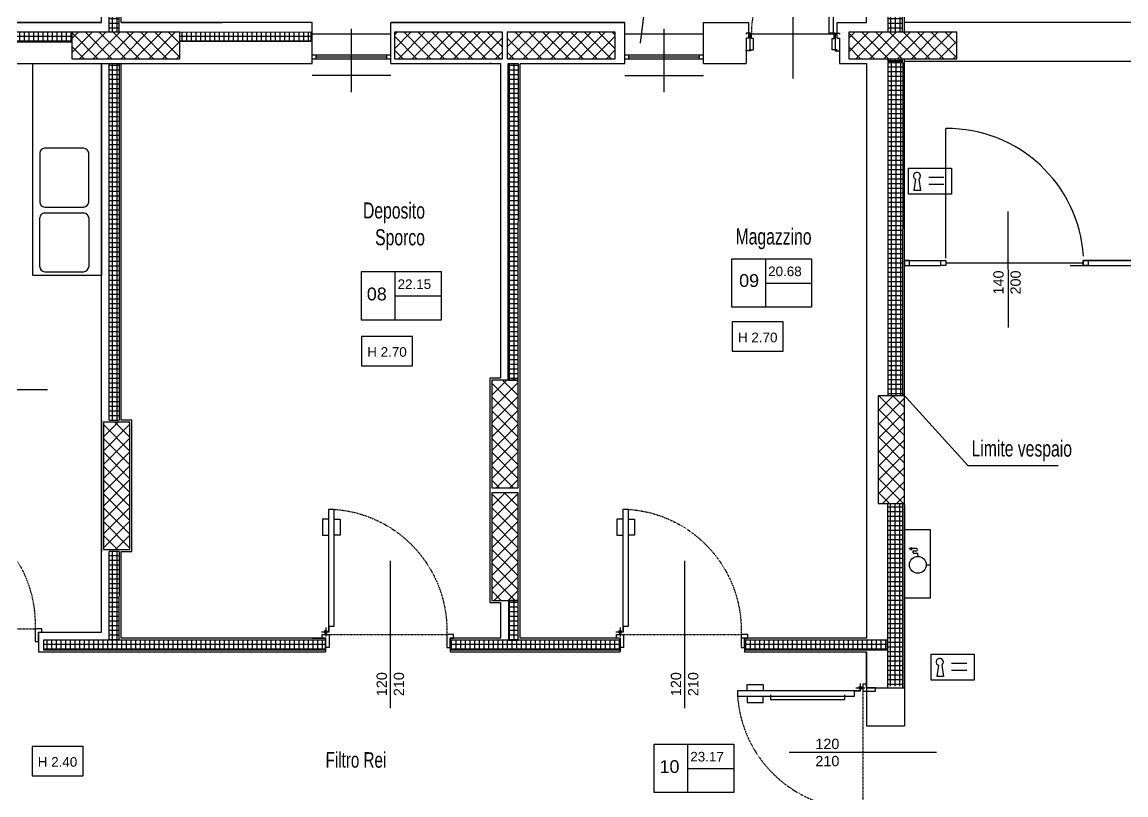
# Model space of a CAD drawing. Header units: millimetres. Extents: x -3782782348 to 131293, y -36553 to 57271.
# Drawn here: x 93542 to 94668, y 38911 to 39699 of the extents above; entities that cross this region are included whole.
import ezdxf

# ---------------------------------------------------------------- set-up
doc = ezdxf.new("R2010")
doc.units = ezdxf.units.MM
doc.header["$LTSCALE"] = 0.01
for name, pattern in [('ACAD_ISO03W100', [30, 12, -18]), ('CONTINOUS', [0]), ('HIDDEN2', [4.7625, 3.175, -1.5875])]:
    doc.linetypes.add(name, pattern=pattern)
doc.layers.get('Defpoints').update_dxf_attribs({"color": 253})
doc.layers.add('X_MURI', color=8, linetype='Continuous')
doc.layers.add('X_quote serramenti interni', color=251, linetype='CONTINOUS')
doc.styles.add('nomi', font='arial.ttf')
doc.styles.add('QUOTE', font='simplex.shx', dxfattribs={"width": 0.7})
doc.styles.get("Standard").update_dxf_attribs({"font": 'arial.ttf'})
doc.dimstyles.get("Standard").update_dxf_attribs({"dimscale": 0, "dimtxt": 0.18, "dimasz": 0.18, "dimexe": 0.18, "dimexo": 0.0625, "dimgap": 0.09, "dimtad": 1, "dimdec": 0, "dimzin": 0, "dimdsep": 46, "dimtxsty": 'Standard', "dimcen": 0.09, "dimclrd": 256, "dimclre": 256, "dimclrt": 5, "dimadec": 0, "dimazin": 0, "dimtfac": 1, "dimtdec": 0, "dimtix": 1, "dimtofl": 0, "dimtmove": 2, "dimatfit": 3, "dimfxl": 1, "dimtolj": 1, "dimtzin": 0, "dimarcsym": 0})
pattern_1 = [(0, (96724.8174, -16956.5025), (0, 4.7625), []), (90, (96724.8174, -16956.5025), (-4.7625, 3e-16), [])]
pattern_2 = [(45, (139069.621, 4436.309), (-7.0710678, 7.0710678), []), (135, (139069.621, 4436.309), (-7.0710678, -7.0710678), [])]

# ---------------------------------------------------------------- blocks, each defined once
blk = doc.blocks.new('porta 120 metallica')
blk.add_line((66, 71.6), (66, -78.7))
at = {"linetype": 'ByBlock'}
for p, q in [((-4.4, -6.2), (3.4, -6.2)), ((0.1, -10.8), (0.1, -1.7))]:
    blk.add_line(p, q, dxfattribs=at)
at = {"color": 5, "linetype": 'HIDDEN2'}
blk.add_line((3.5, -3.5), (123.5, -3.5), dxfattribs=at)
at = {"linetype": 'ByBlock'}
for points in [[(-3.5, 0), (-3.5, -3.5), (3.5, -3.5), (3.5, 9.5), (0, 9.5), (0, 0)], [(123.5, -3.5), (123.5, 9.5), (127, 9.5), (127, 0), (130.5, 0), (130.5, -3.5)], [(8.8, -12.3), (8.8, -131.2), (3.5, -131.2), (3.5, -131.2), (2.8, -131.2), (2.8, -6.2), (3.5, -6.2), (3.5, -12.3)]]:
    blk.add_lwpolyline(points, close=True, dxfattribs=at)
for points in [[(2.8, -121.4), (-3.3, -121.4), (-3.3, -105.1), (2.8, -105.1)], [(8.8, -121.4), (14.9, -121.4), (14.9, -105.1), (8.8, -105.1)]]:
    blk.add_lwpolyline(points, dxfattribs=at)
blk.add_circle((0.1, -6.2), 1.51, dxfattribs=at)
at = {"color": 5, "linetype": 'HIDDEN2'}
blk.add_arc((0, -8), 123.6, 274.0732, 2.0664, dxfattribs=at)
blk = doc.blocks.new('porta 80 (12.5)')
for p, q in [((0, 0), (0, 90)), ((16, 88.7), (0, 88.7)), ((-47.6, 45.1), (45.1, 45.1))]:
    blk.add_line(p, q)
at = {"extrusion": (0, 0, -1)}
for p, q in [((0.1, 3.2), (-1.9, 3.2)), ((-0.9, 2.2), (-0.9, 4.2)), ((16, 1.5), (0, 1.5))]:
    blk.add_line(p, q, dxfattribs=at)
for points in [[(0, 88.2), (-1, 88.2), (-1, 92.7), (0, 92.7)], [(16, 88.2), (17, 88.2), (17, 92.7), (16, 92.7)], [(16, 90), (16, 85.2), (4.5, 85.2), (4.5, 87.2), (0, 87.2), (0, 90)]]:
    blk.add_lwpolyline(points)
for points in [[(75.8, 8.7), (75.8, 11.2, 0.414214), (73.8, 13.2), (64.8, 13.2, 1), (64.8, 11.2), (73.8, 11.2), (73.8, 8.7)], [(75.8, 3.6), (75.8, 1.2, -0.414214), (73.8, -0.9), (64.8, -0.9, -1), (64.8, 1.2), (73.8, 1.2), (73.8, 3.6)]]:
    blk.add_lwpolyline(points, format="xyb", dxfattribs=at)
blk.add_lwpolyline([(1.2, 4.1), (1.2, 8.1), (81.2, 8.1), (81.2, 4.1)], close=True, dxfattribs=at)
for points in [[(77.3, 8.1), (77.3, 8.7), (72.3, 8.7), (72.3, 8.1)], [(77.3, 4.1), (77.3, 3.6), (72.3, 3.6), (72.3, 4.1)], [(0, 2), (1, 2), (1, -2.5), (0, -2.5)], [(-16, 0), (-16, 5), (-4.5, 5), (-4.5, 3), (0, 3), (0, 0)], [(-16, 2), (-17, 2), (-17, -2.5), (-16, -2.5)]]:
    blk.add_lwpolyline(points, dxfattribs=at)
blk.add_circle((0.9, 3.2), 0.652, dxfattribs=at)
at = {"linetype": 'ACAD_ISO03W100', "ltscale": 0.5, "extrusion": (0, 0, -1)}
blk.add_arc((3.2, 9.3), 78, 359.1465, 92.3471, dxfattribs=at)
blk = doc.blocks.new('*D870')
at = {"layer": 'Defpoints', "color": 0, "ltscale": 4, "transparency": 16777216}
for p in [(94402.8, 39020.3, 0), (94441.8, 39020.3, 0), (94441.8, 38981.6)]:
    blk.add_point(p, dxfattribs=at)
at = {"layer": 'X_MURI', "lineweight": -2, "ltscale": 4, "transparency": 16777216}
for p, q in [((94402.8, 39020.2), (94402.8, 38981.4)), ((94441.8, 39020.2), (94441.8, 38981.4)), ((94403, 38981.6), (94441.6, 38981.6))]:
    blk.add_line(p, q, dxfattribs=at)
at = {"layer": 'X_MURI', "ltscale": 4, "transparency": 16777216}
for points in [[(94403, 38981.6), (94403, 38981.5), (94402.8, 38981.6)], [(94441.6, 38981.6), (94441.6, 38981.5), (94441.8, 38981.6)]]:
    blk.add_solid(points, dxfattribs=at)
at = {"layer": 'X_MURI', "color": 5, "ltscale": 4, "transparency": 16777216, "insert": (94422.3, 38981.7), "char_height": 0.18, "attachment_point": 5}
blk.add_mtext('\\A1;39', dxfattribs=at)

msp = doc.modelspace()

# ---------------------------------------------------------------- hatches: boundary and pattern name
at = {"layer": 'X_MURI', "ltscale": 4}
h = msp.add_hatch(dxfattribs=at)
h.set_pattern_fill('NET', color=256, scale=1.5, style=0)
h.set_pattern_definition(pattern_1)
h.paths.add_polyline_path([(93640.7, 39776.5), (93630.7, 39776.5), (93630.6, 39689), (93640.6, 39689)])
h.paths.add_polyline_path([(93640.7, 39796.5), (93630.7, 39796.5), (93630.7, 39776.5), (93640.7, 39776.5)])
h.paths.add_polyline_path([(93640.7, 39874), (93630.7, 39874), (93630.7, 39796.5), (93640.7, 39796.5)])
h = msp.add_hatch(dxfattribs=at)
h.set_pattern_fill('NET', color=256, scale=1.5, angle=180, style=0)
h.set_pattern_definition([(180, (96447.088, -16956.5025), (-6e-16, -4.7625), []), (270, (96447.088, -16956.5025), (4.7625, -9e-16), [])])
h.paths.add_polyline_path([(94424.8, 39689), (94439.8, 39689), (94439.7, 39874), (94424.7, 39874)])
h.paths.add_polyline_path([(94439.8, 39662), (94424.8, 39662), (94424.8, 39659), (94439.8, 39659)])
h = msp.add_hatch(dxfattribs=at)
h.set_pattern_fill('NET', color=256, scale=1.5, style=0)
h.set_pattern_definition([(180, (89853.3425, 9442.97), (0, 4.7625), []), (90, (89853.3425, 9442.97), (4.7625, 3e-16), [])])
edge = h.paths.add_edge_path()
edge.add_line((93592.6, 39689.1), (93482.4, 39689.1))
edge.add_line((93482.4, 39689.1), (93482.4, 39679.1))
edge.add_line((93482.4, 39679.1), (93592.6, 39679.1))
edge.add_line((93592.6, 39679.1), (93592.6, 39689.1))
edge.add_line((93592.6, 39689.1), (93482.4, 39689.1))
h = msp.add_hatch(dxfattribs=at)
h.set_pattern_fill('_USER', color=256, scale=10, angle=45, style=0, double=1, pattern_type=0)
h.set_pattern_definition(pattern_2)
h.paths.add_polyline_path([(93702.6, 39662), (93702.6, 39689), (93592.6, 39689), (93592.6, 39662)])
h.paths.add_polyline_path([(94031.6, 39662), (94031.6, 39689), (93921.6, 39689), (93921.6, 39662)])
h.paths.add_polyline_path([(94146.6, 39662), (94146.6, 39689), (94036.6, 39689), (94036.6, 39662)])
h = msp.add_hatch(dxfattribs=at)
h.set_pattern_fill('NET', color=256, scale=1.5, style=0)
h.set_pattern_definition([(7e-15, (97381.797, 9442.97), (0, 4.7625), []), (90, (97381.797, 9442.97), (-4.7625, 3e-16), [])])
edge = h.paths.add_edge_path()
edge.add_line((93702.6, 39689.1), (93836.3, 39689.4))
edge.add_line((93836.3, 39689.4), (93836.3, 39679.5))
edge.add_line((93836.3, 39679.5), (93702.6, 39679.1))
edge.add_line((93702.6, 39679.1), (93702.6, 39689.1))
edge.add_line((93702.6, 39689.1), (93836.3, 39689.4))
h = msp.add_hatch(dxfattribs=at)
h.set_pattern_fill('_USER', color=256, scale=10, angle=45, style=0, double=1, pattern_type=0)
h.set_pattern_definition(pattern_2)
h.paths.add_polyline_path([(94495, 39662), (94495, 39689), (94385, 39689), (94385, 39662)])
h = msp.add_hatch(dxfattribs=at)
h.set_pattern_fill('NET', color=256, scale=1.5, style=0)
h.set_pattern_definition([(0, (96529.7107, -16956.5025), (0, 4.7625), []), (90, (96529.7107, -16956.5025), (-4.7625, 3e-16), [])])
h.paths.add_polyline_path([(93640.7, 39159.3), (93630.7, 39159.3), (93630.6, 39069), (93640.6, 39069)])
h.paths.add_polyline_path([(93640.7, 39657), (93630.7, 39657), (93630.7, 39293.3), (93640.7, 39293.3)])
h = msp.add_hatch(dxfattribs=at)
h.set_pattern_fill('NET', color=256, scale=1.5, style=0)
h.set_pattern_definition(pattern_1)
h.paths.add_polyline_path([(94037.6, 39657), (94047.6, 39657), (94047.5, 39334.2), (94037.5, 39334.2)])
h = msp.add_hatch(dxfattribs=at)
h.set_pattern_fill('NET', color=256, scale=1.5, angle=180, style=0)
h.set_pattern_definition([(180, (97105.0913, -15715.122), (-6e-16, -4.7625), []), (270, (97105.0913, -15715.122), (4.7625, -9e-16), [])])
h.paths.add_polyline_path([(94439.8, 39318.2), (94424.9, 39318.2), (94424.9, 39658), (94439.9, 39658)])
h = msp.add_hatch(dxfattribs=at)
h.set_pattern_fill('_USER', color=256, scale=10, angle=45, style=0, double=1, pattern_type=0)
h.set_pattern_definition(pattern_2)
h.paths.add_polyline_path([(94441.8, 39318.2), (94414.8, 39318.2), (94414.8, 39208.2), (94441.8, 39208.2)])
h.paths.add_polyline_path([(94020.7, 39109.2), (94047.7, 39109.2), (94047.7, 39219.2), (94020.7, 39219.2)])
h.paths.add_polyline_path([(94020.7, 39224.2), (94047.7, 39224.2), (94047.7, 39334.2), (94020.7, 39334.2)])
h.paths.add_polyline_path([(93651.7, 39291.3), (93624.7, 39291.3), (93624.7, 39161.3), (93651.7, 39161.3)])
h.paths.add_polyline_path([(93228.6, 39266.2), (93255.6, 39266.2), (93255.6, 39156.2), (93228.6, 39156.2)])
h.paths.add_polyline_path([(92419.6, 39291.3), (92374.6, 39291.3), (92374.6, 39231.2), (92419.6, 39231.2)])
h.paths.add_polyline_path([(91615.3, 39260.3), (91615.3, 39305.3), (91675.3, 39305.3), (91675.3, 39260.3)])
h.paths.add_polyline_path([(91220.5, 39280.2), (91220.5, 39235.2), (91290.5, 39235.2), (91290.5, 39280.2)])
h.paths.add_polyline_path([(90722.6, 39280.8), (90722.6, 39253.8), (90842.6, 39253.8), (90842.6, 39280.8)])
h = msp.add_hatch(dxfattribs=at)
h.set_pattern_fill('NET', color=256, scale=1.5, style=0)
h.set_pattern_definition([(180, (90406.434, 9088.079), (0, 4.7625), []), (90, (90406.434, 9088.079), (4.7625, 3e-16), [])])
edge = h.paths.add_edge_path()
edge.add_line((94037.6, 39334.2), (94047.7, 39334.2))
edge.add_line((94047.7, 39334.2), (94047.6, 39334.2))
edge.add_line((94047.6, 39334.2), (94037.5, 39334.2))
edge.add_line((94037.5, 39334.2), (94037.6, 39334.2))
edge.add_line((94037.6, 39334.2), (94047.7, 39334.2))
h = msp.add_hatch(dxfattribs=at)
h.set_pattern_fill('NET', color=256, scale=1.5, angle=180, style=0)
h.set_pattern_definition([(180, (96722.8174, -16954.5025), (-6e-16, -4.7625), []), (270, (96722.8174, -16954.5025), (4.7625, -9e-16), [])])
h.paths.add_polyline_path([(94439.8, 39208.2), (94424.8, 39208.2), (94424.8, 39022), (94439.8, 39022)])
h = msp.add_hatch(dxfattribs=at)
h.set_pattern_fill('NET', color=256, scale=1.5, style=0)
h.set_pattern_definition(pattern_1)
h.paths.add_polyline_path([(94037.7, 39069), (94047.7, 39069), (94047.7, 39109.2), (94037.7, 39109.2)])
h = msp.add_hatch(dxfattribs=at)
h.set_pattern_fill('NET', color=256, scale=1.5, style=0)
h.set_pattern_definition(pattern_1)
edge = h.paths.add_edge_path()
edge.add_line((93851.4, 39069), (93563.5, 39069))
edge.add_line((93563.5, 39069), (93563.5, 39059))
edge.add_line((93563.5, 39059), (93851.4, 39059))
edge.add_line((93851.4, 39059), (93851.4, 39069))
edge.add_line((93851.4, 39069), (93563.5, 39069))
h = msp.add_hatch(dxfattribs=at)
h.set_pattern_fill('NET', color=256, scale=1.5, style=0)
h.set_pattern_definition([(180, (90407.718, 8822.9057), (0, 4.7625), []), (90, (90407.718, 8822.9057), (4.7625, 3e-16), [])])
edge = h.paths.add_edge_path()
edge.add_line((94151.6, 39069), (93978.4, 39069))
edge.add_line((93978.4, 39069), (93978.4, 39059))
edge.add_line((93978.4, 39059), (94151.6, 39059))
edge.add_line((94151.6, 39059), (94151.6, 39069))
edge.add_line((94151.6, 39069), (93978.4, 39069))
h = msp.add_hatch(dxfattribs=at)
h.set_pattern_fill('NET', color=256, scale=1.5, style=0)
h.set_pattern_definition([(180, (90707.9498, 8822.9057), (0, 4.7625), []), (90, (90707.9498, 8822.9057), (4.7625, 3e-16), [])])
edge = h.paths.add_edge_path()
edge.add_line((94424.5, 39069), (94278.6, 39069))
edge.add_line((94278.6, 39069), (94278.6, 39059))
edge.add_line((94278.6, 39059), (94424.5, 39059))
edge.add_line((94424.5, 39059), (94424.5, 39069))
edge.add_line((94424.5, 39069), (94278.6, 39069))

# ---------------------------------------------------------------- linework, layer by layer
for p, q in [((93622.7, 39699, 0), (93622.7, 39874, 0)), ((93642.7, 39699, 0), (93642.7, 39874, 0)), ((94402.8, 39699, 0), (94402.8, 39874, 0)), ((94441.8, 39689, 0), (94441.8, 39874, 0)), ((94181.2, 39752.5), (94172.2, 39678)), ((93482.6, 39699, 0), (93622.7, 39699, 0)), ((93622.7, 39699, 0), (93504.3, 39699, 0)), ((93745.8, 39699, 0), (93642.7, 39699, 0)), ((93642.7, 39699, 0), (93745.8, 39699, 0)), ((93837.8, 39699, 0), (93745.8, 39699, 0)), ((93837.8, 39657, 0), (93837.8, 39699, 0)), ((94156.6, 39699), (93917.8, 39699, 0)), ((93917.8, 39699, 0), (94156.6, 39699)), ((93917.8, 39657, 0), (93917.8, 39699, 0)), ((94156.6, 39657), (94156.6, 39699)), ((94236.6, 39699), (94283, 39699, 0)), ((94236.6, 39657), (94236.6, 39699)), ((94283, 39683, 0), (94283, 39699, 0)), ((94373, 39699, 0), (94402.8, 39699, 0)), ((94373, 39683, 0), (94373, 39699, 0)), ((93917.7, 39687, 0), (93837.7, 39687, 0)), ((93877.7, 39627.9, 0), (93877.7, 39692.6, 0)), ((94236.6, 39687), (94156.6, 39687)), ((94196.6, 39627.9), (94196.6, 39692.6)), ((94283, 39683, 0), (94280.4, 39683, 0)), ((94280.4, 39683, 0), (94280.4, 39657, 0)), ((94283, 39683, 0), (94280.4, 39683, 0)), ((94373, 39683, 0), (94375.5, 39683, 0)), ((94375.5, 39683, 0), (94375.5, 39657, 0)), ((93837.7, 39666, 0), (93917.7, 39666, 0)), ((93837.7, 39662, 0), (93917.7, 39662, 0)), ((93841.7, 39662, 0), (93841.7, 39666, 0)), ((93841.7, 39664, 0), (93913.7, 39664, 0)), ((93913.7, 39662, 0), (93913.7, 39666, 0)), ((94156.6, 39666), (94236.6, 39666)), ((94156.6, 39662), (94236.6, 39662)), ((94160.6, 39662), (94160.6, 39666)), ((94160.6, 39664), (94232.6, 39664)), ((94232.6, 39662), (94232.6, 39666)), ((94441.8, 39657, 0), (94441.8, 39662, 0)), ((93622.7, 39077, 0), (93622.7, 39657, 0)), ((93642.7, 39293.3, 0), (93642.7, 39657, 0)), ((94018.7, 39657, 0), (94020.5, 39657, 0)), ((94156.6, 39657), (94049.7, 39656.7, 0)), ((94049.7, 39322.2, 0), (94049.7, 39656.7, 0)), ((94441.8, 39020.3, 0), (94441.8, 39659, 0)), ((93917.7, 39645, 0), (93837.7, 39645, 0)), ((94156.6, 39645), (94236.6, 39645)), ((94483.9, 39458.5, 0), (94483.9, 39590.9, 0)), ((94453, 39539.1, 0), (94451.4, 39527.7, 0)), ((94456.5, 39539.1, 0), (94458.1, 39527.7, 0)), ((94466.6, 39541.1, 0), (94481.9, 39541.1, 0)), ((94458.1, 39527.7, 0), (94451.4, 39527.7, 0)), ((94466.6, 39534, 0), (94481.9, 39534, 0)), ((94547.2, 39506.2, 0), (94547.4, 39387.8, 0)), ((94299.9, 39458), (94299.9, 39408.4)), ((94299.9, 39458), (94299.9, 39408.4)), ((94441.8, 39456, 0), (94478.9, 39456, 0)), ((94441.8, 39451, 0), (94478.5, 39451, 0)), ((94624.4, 39453.5, 0), (94483.9, 39453.5, 0)), ((94610.6, 39451, 0), (98158.2, 39451, 0)), ((94624, 39456, 0), (98158.2, 39456, 0)), ((93922, 39444.9), (93922, 39395.3)), ((93922, 39444.9), (93922, 39395.3)), ((94299.9, 39433.2), (94347, 39433.2)), ((94299.9, 39433.2), (94347, 39433.2)), ((93922, 39420.1), (93969.1, 39420.1)), ((93922, 39420.1), (93969.1, 39420.1)), ((94018.7, 39336.2, 0), (94018.7, 39107.3, 0)), ((93504.2, 39324.6, 0), (93567.7, 39324.6, 0)), ((94049.7, 39071, 0), (94049.7, 39322.2, 0)), ((94506.5, 39246.6, 0), (94440.1, 39320.1, 0)), ((94598.4, 39246.6, 0), (94506.5, 39246.6, 0)), ((94441.8, 39206.9, 0), (94441.8, 39020.3, 0)), ((94441.8, 39181.7, 0), (94467.8, 39181.7, 0)), ((94467.8, 39181.7, 0), (94467.8, 39111.7, 0)), ((93640.7, 39159.3, 0), (93630.7, 39159.3, 0)), ((93642.7, 39071, 0), (93642.7, 39159.3, 0)), ((94446.6, 39162.2, 0), (94448.7, 39163.4, 0)), ((94446.6, 39162.2, 0), (94448.7, 39160.9, 0)), ((94448.7, 39163.4, 0), (94448.7, 39160.9, 0)), ((94453.9, 39162.2, 0), (94448.7, 39162.2, 0)), ((94451.3, 39160, 0), (94453.9, 39160, 0)), ((94451.4, 39157.5, 0), (94454, 39157.5, 0)), ((94455.3, 39156.3, 0), (94455.3, 39154.3, 0)), ((94463.9, 39145.7, 0), (94467.8, 39145.7, 0)), ((94441.8, 39043.6, 0), (94441.8, 39113.6, 0)), ((94467.8, 39111.7, 0), (94441.8, 39111.7, 0)), ((94018.7, 39107.3, 0), (94029.7, 39107.3)), ((94029.7, 39107.3, 0), (94029.7, 39071, 0)), ((93558.5, 39077, 0), (93622.7, 39077, 0)), ((93558.5, 39077, 0), (93558.5, 39057, 0)), ((93851.4, 39071, 0), (93642.7, 39071, 0)), ((93837.8, 39071, 0), (93851.4, 39071, 0)), ((93851.4, 39071, 0), (93851.4, 39057, 0)), ((93851.4, 39071, 0), (93851.4, 39057, 0)), ((94029.7, 39071, 0), (93978.4, 39071, 0)), ((93978.4, 39071, 0), (93978.4, 39057, 0)), ((93978.4, 39071, 0), (93978.4, 39057, 0)), ((94151.6, 39071, 0), (94049.7, 39071, 0)), ((94151.6, 39071, 0), (94151.6, 39057, 0)), ((94151.6, 39071, 0), (94151.6, 39057, 0)), ((94402.8, 39071, 0), (94275.1, 39071, 0)), ((94278.6, 39071, 0), (94278.6, 39057, 0)), ((94278.6, 39071, 0), (94278.6, 39057, 0)), ((93558.5, 39057, 0), (93851.4, 39057, 0)), ((93978.4, 39057, 0), (94151.6, 39057, 0)), ((94278.6, 39057, 0), (94402.8, 39057, 0)), ((94402.8, 39020.3, 0), (94402.8, 39057, 0)), ((94402.8, 39057, 0), (94402.8, 39020.3, 0)), ((94476.3, 39043.2, 0), (94474.7, 39031.8, 0)), ((94479.8, 39043.2, 0), (94481.4, 39031.8, 0)), ((94489.8, 39045.3, 0), (94505.2, 39045.3, 0)), ((94481.4, 39031.8, 0), (94474.7, 39031.8, 0)), ((94489.8, 39038.1, 0), (94505.2, 39038.1, 0)), ((94402.8, 39020.3, 0), (94441.8, 39020.3, 0)), ((94220.5, 38962.8), (94220.5, 38913.3)), ((94220.5, 38962.8), (94220.5, 38913.3)), ((94220.5, 38938), (94267.7, 38938)), ((94220.5, 38938), (94267.7, 38938))]:
    msp.add_line(p, q, dxfattribs=at)
at = {"layer": 'X_MURI', "ltscale": 4, "elevation": 0}
for points in [[(97898.8, 39977), (96349.2, 39977), (96349.2, 39699.1), (94441.8, 39699)], [(97898.8, 39937), (96389.2, 39937), (96389.2, 39659.2), (94441.8, 39659)], [(93640.7, 39874), (93640.6, 39689), (93630.6, 39689), (93630.7, 39874)], [(94439.7, 39874), (94439.7, 39874), (94424.7, 39874), (94424.8, 39689)], [(94439.8, 39689), (94439.7, 39874)], [(93482.6, 39699), (93622.7, 39699)], [(93642.7, 39699), (93745.8, 39699)], [(93917.8, 39699), (94156.6, 39699)], [(94236.6, 39699), (94283, 39699)], [(93592.6, 39689.1), (93482.4, 39689.1), (93482.4, 39679.1), (93592.6, 39679.1), (93592.6, 39689.1), (93482.4, 39689.1)], [(93702.6, 39689.1), (93836.3, 39689.4), (93836.3, 39679.5), (93702.6, 39679.1), (93702.6, 39689.1), (93836.3, 39689.4)], [(94424.8, 39662), (94424.8, 39659), (94439.8, 39659), (94439.8, 39662)], [(93485, 39657), (93837.8, 39657)], [(93630.7, 39293.3), (93630.7, 39657)], [(93640.7, 39657), (93640.7, 39293.3)], [(93917.8, 39657), (94029.7, 39657), (94029.7, 39336.2), (94018.7, 39336.2)], [(94020.5, 39657), (94018.7, 39657)], [(94037.6, 39657), (94037.6, 39657), (94047.6, 39657), (94047.5, 39334.2), (94037.5, 39334.2), (94037.6, 39657)], [(94049.7, 39656.7), (94156.6, 39657)], [(94236.6, 39657), (94280.4, 39657)], [(94375.5, 39657), (94402.8, 39657), (94402.8, 39071)], [(94439.8, 39318.2), (94439.8, 39318.2), (94424.9, 39318.2), (94424.9, 39658), (94439.9, 39658), (94439.8, 39318.2)], [(93604.8, 39570.7), (93564.8, 39570.7)], [(93559.8, 39565.7), (93559.8, 39515.7)], [(93609.8, 39515.7), (93609.8, 39565.7)], [(93564.8, 39510.7), (93604.8, 39510.7)], [(93564.8, 39504.7), (93604.8, 39504.7)], [(93559.8, 39449.7), (93559.8, 39499.7)], [(93609.8, 39499.7), (93609.8, 39449.7)], [(93564.8, 39444.7), (93604.8, 39444.7)], [(94037.6, 39334.2), (94047.7, 39334.2), (94047.6, 39334.2), (94037.5, 39334.2), (94037.6, 39334.2), (94047.7, 39334.2)], [(93622.7, 39293.3), (93622.7, 39293.3), (93622.7, 39159.3)], [(93642.7, 39159.3), (93653.7, 39159.3), (93653.7, 39293.3), (93642.7, 39293.3)], [(94424.7, 39020.3), (94424.7, 39208.2), (94439.8, 39208.2), (94439.8, 39020.3)], [(93640.7, 39159.3), (93640.6, 39069), (93630.6, 39069), (93630.7, 39159.3)], [(94037.7, 39069), (94037.7, 39069), (94047.7, 39069), (94047.7, 39109.2), (94037.7, 39109.2), (94037.7, 39069)], [(93851.4, 39069), (93563.5, 39069), (93563.5, 39059), (93851.4, 39059), (93851.4, 39069), (93563.5, 39069)], [(94151.6, 39069), (93978.4, 39069), (93978.4, 39059), (94151.6, 39059), (94151.6, 39069), (93978.4, 39069)], [(94424.5, 39069), (94278.6, 39069), (94278.6, 39059), (94424.5, 39059), (94424.5, 39069), (94278.6, 39069)], [(94305.1, 39013.2), (94305.1, 39008.3), (94380.7, 39008.3), (94380.7, 39013.2)]]:
    msp.add_lwpolyline(points, dxfattribs=at)
for points in [[(93702.6, 39662), (93702.6, 39689), (93592.6, 39689), (93592.6, 39662)], [(94495, 39662), (94495, 39689), (94385, 39689), (94385, 39662)], [(93552.7, 39657), (93622.7, 39657), (93622.7, 39440.7), (93552.7, 39440.7)], [(94445.7, 39550.2), (94489.6, 39550.2), (94489.6, 39523.7), (94445.7, 39523.7)], [(94441.8, 39451), (94446.8, 39451), (94446.8, 39456), (94441.8, 39456)], [(94483.9, 39451), (94478.9, 39451), (94478.9, 39456), (94483.9, 39456)], [(94624, 39451), (94953.2, 39451), (94953.2, 39456), (94624, 39456)], [(94629, 39451), (94624, 39451), (94624, 39456), (94629, 39456)], [(94020.7, 39224.2), (94047.7, 39224.2), (94047.7, 39334.2), (94020.7, 39334.2)], [(94441.8, 39318.2), (94414.8, 39318.2), (94414.8, 39208.2), (94441.8, 39208.2)], [(93651.7, 39291.3), (93624.7, 39291.3), (93624.7, 39161.3), (93651.7, 39161.3)], [(94020.7, 39109.2), (94047.7, 39109.2), (94047.7, 39219.2), (94020.7, 39219.2)], [(94468.9, 39054.4), (94512.8, 39054.4), (94512.8, 39027.9), (94468.9, 39027.9)]]:
    msp.add_lwpolyline(points, close=True, dxfattribs=at)
at = {"layer": 'X_MURI', "ltscale": 4}
for points in [[(94031.6, 39662), (94031.6, 39689), (93921.6, 39689), (93921.6, 39662)], [(94146.6, 39662), (94146.6, 39689), (94036.6, 39689), (94036.6, 39662)], [(94265.7, 39458), (94347, 39458), (94347, 39408.4), (94265.7, 39408.4)], [(94265.7, 39458), (94347, 39458), (94347, 39408.4), (94265.7, 39408.4)], [(93887.8, 39444.9), (93969.1, 39444.9), (93969.1, 39395.3), (93887.8, 39395.3)], [(93887.8, 39444.9), (93969.1, 39444.9), (93969.1, 39395.3), (93887.8, 39395.3)], [(94266.1, 39363.5), (94318.1, 39363.5), (94318.1, 39393.5), (94266.1, 39393.5)], [(93888, 39348.6), (93940, 39348.6), (93940, 39378.6), (93888, 39378.6)], [(94186.3, 38962.8), (94267.7, 38962.8), (94267.7, 38913.3), (94186.3, 38913.3)], [(94186.3, 38962.8), (94267.7, 38962.8), (94267.7, 38913.3), (94186.3, 38913.3)], [(93552, 38930.4), (93604, 38930.4), (93604, 38960.4), (93552, 38960.4)]]:
    msp.add_lwpolyline(points, close=True, dxfattribs=at)
msp.add_circle((94455.3, 39145.7, 0), 8.59, dxfattribs=at)
for centre, radius, start, end in [((94485.3, 39451.6, 0), 139.2, 3.6465, 90.5839), ((93565.2, 39565.2, 0), 5.48, 94.7922, 175.2078), ((93604.3, 39565.2, 0), 5.48, 4.7922, 85.2078), ((94454.4, 39542.4, 0), 3.65, 303.6483, 246.6319), ((93565.2, 39516.1, 0), 5.48, 184.7922, 265.2078), ((93604.3, 39516.1, 0), 5.48, 274.7922, 355.2078), ((93565.2, 39499.3, 0), 5.48, 94.7922, 175.2078), ((93604.3, 39499.3, 0), 5.48, 4.7922, 85.2078), ((93565.2, 39450.2, 0), 5.48, 184.7922, 265.2078), ((93604.3, 39450.2, 0), 5.48, 274.7922, 355.2078), ((94451.3, 39158.8, 0), 1.25, 88.3459, 274.2996), ((94453.9, 39161.1, 0), 1.09, 270, 90), ((94454.1, 39156.3, 0), 1.25, 0, 94.2996), ((94477.7, 39046.6, 0), 3.65, 303.6483, 246.6319)]:
    msp.add_arc(centre, radius, start, end, dxfattribs=at)

# ---------------------------------------------------------------- block references
at = {"layer": 'X_MURI', "ltscale": 4, "xscale": -1}
for name, p, rotation in [('porta 80 (12.5)', (94373, 39687, 0), 90), ('porta 120 metallica', (93431.5, 39077, 0), 180), ('porta 120 metallica', (93851.4, 39071, 0), 180), ('porta 120 metallica', (94151.6, 39071, 0), 180)]:
    msp.add_blockref(name, p, dxfattribs=dict(at, rotation=rotation))
at = {"layer": 'X_MURI', "ltscale": 4, "rotation": 270}
msp.add_blockref('porta 120 metallica', (94402.8, 39020.3, 0), dxfattribs=at)

# ---------------------------------------------------------------- texts
at = {"layer": 'X_MURI', "ltscale": 4}
for s, insert, char_height, width, attachment_point, rotation, style in [('{\\fArial|b0|i0|c0|p34;\\H0.8x;Deposito\\PSporco}', (93952.6, 39466.6, 0), 20.48, 332.978, 9, 359.8509, 'QUOTE'), ('{\\fArial|b0|i0|c0|p34;\\H0.8x;Magazzino}', (94346.9, 39467.4, 0), 20.48, 332.978, 9, 359.8509, 'QUOTE'), ('{\\H1.2x;20.68}', (94336.9, 39445, 0), 8.165, 81.649, 6, 359.9558, 'nomi'), ('{\\H1.2x;22.15}', (93959, 39431.9, 0), 8.165, 81.649, 6, 359.9558, 'nomi'), ('{\\H1.6x;09}', (94293.4, 39435.6), 8.165, 81.649, 6, 359.9558, 'nomi'), ('{\\H1.6x;08}', (93913.7, 39421.9), 8.165, 81.649, 6, 359.9558, 'nomi'), ('{\\H1.2x;H 2.70}', (94312.2, 39377.6, 0), 8.165, 81.649, 6, 359.9558, 'nomi'), ('{\\H1.2x;H 2.70}', (93934.1, 39362.8, 0), 8.165, 81.649, 6, 359.9558, 'nomi'), ('{\\fArial|b0|i0|c0|p34;\\H0.8x;Limite vespaio}', (94612.5, 39251.1, 0), 20.48, 332.978, 9, 359.8509, 'QUOTE'), ('{\\fArial|b0|i0|c0|p34;\\H10.9x;Filtro Rei}', (93913.2, 38938.5), 1.452, 214.705, 9, 359.8509, 'QUOTE'), ('{\\H1.2x;23.17}', (94257.5, 38949.9, 0), 8.165, 81.649, 6, 359.9558, 'nomi'), ('{\\H1.2x;H 2.40}', (93598.1, 38944.6, 0), 8.165, 81.649, 6, 359.9558, 'nomi'), ('{\\H1.6x;10}', (94212.2, 38939.8), 8.165, 81.649, 6, 359.9558, 'nomi')]:
    msp.add_mtext(s, dxfattribs=dict(at, insert=insert, char_height=char_height, width=width, attachment_point=attachment_point, rotation=rotation, style=style))
at = {"layer": 'X_quote serramenti interni', "char_height": 10.5, "width": 105, "style": 'nomi'}
for s, insert, attachment_point, rotation in [('140\\P200', (94546.3, 39421.5, 0), 4, 89.9521), ('120\\P210', (93917.4, 39036.2, 0), 6, 90.0479), ('120\\P210', (94217.5, 39036.2, 0), 6, 90.0479), ('120\\P210', (94375.3, 38954.2, 0), 6, 0.0479)]:
    msp.add_mtext(s, dxfattribs=dict(at, insert=insert, attachment_point=attachment_point, rotation=rotation))

# ---------------------------------------------------------------- dimensions: what is measured, and where the dimension line sits
at = {"layer": 'X_MURI', "ltscale": 4}
dim = msp.add_linear_dim(base=(94441.8, 38981.6), p1=(94402.8, 39020.3, 0), p2=(94441.8, 39020.3, 0), dimstyle='Standard', override={"dimscale": 1}, dxfattribs=at)
dim.commit()
dim.dimension.update_dxf_attribs({"geometry": '*D870', "text_midpoint": (94422.3, 38981.7)})

doc.saveas('drawing.dxf')
